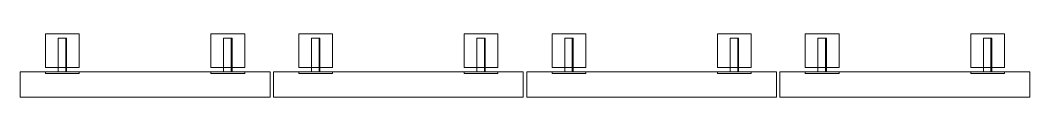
# Model space of a CAD drawing. Header units: millimetres. Extents: x 663313 to 1226001, y 1431724 to 1620898.
# Drawn here: x 663612.55 to 663618.53, y 1524810.6 to 1524810.97 of the extents above; entities that cross this region are included whole.
import ezdxf

# ---------------------------------------------------------------- set-up
doc = ezdxf.new("R2010")
doc.units = ezdxf.units.MM
doc.linetypes.add('XKITLINE00', pattern=[0])
doc.linetypes.add('XKITLINE02', pattern=[4, 2, -2])
doc.layers.add('DIM', color=1, linetype='Continuous')
doc.layers.add('Part', color=2, linetype='Continuous', lineweight=0)

# ---------------------------------------------------------------- blocks, each defined once
blk = doc.blocks.new('lo')
at = {"layer": 'Part', "color": 251, "linetype": 'XKITLINE00', "lineweight": 0}
for p, q in [((663677.6301, 1524788.1263), (663677.6301, 1524786.6463)), ((663677.7801, 1524788.1263), (663677.6301, 1524788.1263)), ((663677.7801, 1524786.6463), (663677.7801, 1524788.1263)), ((663677.8051, 1524786.9963), (663677.8051, 1524786.9213)), ((663677.8051, 1524786.9963), (663678.0051, 1524786.9963)), ((663678.0051, 1524786.9963), (663678.0051, 1524786.7963)), ((663677.9801, 1524786.9213), (663677.7801, 1524786.9213)), ((663677.9801, 1524786.8713), (663677.7801, 1524786.8713)), ((663677.8051, 1524786.7963), (663677.8051, 1524786.8713)), ((663677.9801, 1524786.8713), (663677.9801, 1524786.9213)), ((663678.0051, 1524786.7963), (663677.8051, 1524786.7963)), ((663677.6301, 1524786.6463), (663677.7801, 1524786.6463)), ((663677.6301, 1524786.6263), (663677.6301, 1524785.1463)), ((663677.7801, 1524786.6263), (663677.6301, 1524786.6263)), ((663677.7801, 1524785.1463), (663677.7801, 1524786.6263)), ((663677.8051, 1524786.4763), (663677.8051, 1524786.4013)), ((663677.8051, 1524786.4763), (663678.0051, 1524786.4763)), ((663678.0051, 1524786.4763), (663678.0051, 1524786.2763)), ((663677.9801, 1524786.4013), (663677.7801, 1524786.4013)), ((663677.9801, 1524786.3513), (663677.9801, 1524786.4013)), ((663677.9801, 1524786.3513), (663677.7801, 1524786.3513)), ((663677.8051, 1524786.2763), (663677.8051, 1524786.3513)), ((663678.0051, 1524786.2763), (663677.8051, 1524786.2763)), ((663677.7701, 1524785.2963), (663677.7701, 1524785.4963)), ((663677.7701, 1524785.4963), (663677.7801, 1524785.4963)), ((663677.8051, 1524785.2963), (663677.8051, 1524785.4963)), ((663677.8051, 1524785.4963), (663678.0051, 1524785.4963)), ((663678.0051, 1524785.4963), (663678.0051, 1524785.2963)), ((663677.9801, 1524785.4213), (663677.7801, 1524785.4213)), ((663677.7801, 1524785.3763), (663677.9801, 1524785.3763)), ((663677.9801, 1524785.4213), (663677.9801, 1524785.3713)), ((663677.9801, 1524785.3713), (663677.7801, 1524785.3713)), ((663677.7701, 1524785.2963), (663677.7801, 1524785.2963)), ((663678.0051, 1524785.2963), (663677.8051, 1524785.2963)), ((663677.6301, 1524785.1463), (663677.7801, 1524785.1463)), ((663677.6301, 1524785.1263), (663677.6301, 1524783.6463)), ((663677.7801, 1524785.1263), (663677.6301, 1524785.1263)), ((663677.7801, 1524783.6463), (663677.7801, 1524785.1263)), ((663677.7801, 1524784.9763), (663677.7701, 1524784.9763)), ((663677.7701, 1524784.7763), (663677.7701, 1524784.9763)), ((663677.8051, 1524784.9763), (663678.0051, 1524784.9763)), ((663677.8051, 1524784.7763), (663677.8051, 1524784.9763)), ((663678.0051, 1524784.9763), (663678.0051, 1524784.7763)), ((663677.7801, 1524784.9013), (663677.9801, 1524784.9013)), ((663677.9801, 1524784.9013), (663677.9801, 1524784.8513)), ((663677.7801, 1524784.8563), (663677.9801, 1524784.8563)), ((663677.7801, 1524784.8513), (663677.9801, 1524784.8513)), ((663677.7701, 1524784.7763), (663677.7801, 1524784.7763)), ((663678.0051, 1524784.7763), (663677.8051, 1524784.7763)), ((663677.7801, 1524783.9963), (663677.7701, 1524783.9963)), ((663677.7701, 1524783.7963), (663677.7701, 1524783.9963)), ((663677.8051, 1524783.9963), (663678.0051, 1524783.9963)), ((663677.8051, 1524783.7963), (663677.8051, 1524783.9963)), ((663678.0051, 1524783.9963), (663678.0051, 1524783.7963)), ((663677.9801, 1524783.9213), (663677.7801, 1524783.9213)), ((663677.9801, 1524783.9213), (663677.9801, 1524783.8713)), ((663677.7801, 1524783.8763), (663677.9801, 1524783.8763)), ((663677.7801, 1524783.8713), (663677.9801, 1524783.8713)), ((663677.7701, 1524783.7963), (663677.7801, 1524783.7963)), ((663678.0051, 1524783.7963), (663677.8051, 1524783.7963)), ((663677.6301, 1524783.6463), (663677.7801, 1524783.6463)), ((663677.6301, 1524783.6263), (663677.6301, 1524782.1463)), ((663677.7801, 1524783.6263), (663677.6301, 1524783.6263)), ((663677.7801, 1524782.1463), (663677.7801, 1524783.6263)), ((663677.7701, 1524783.2763), (663677.7701, 1524783.4763)), ((663677.7801, 1524783.4763), (663677.7701, 1524783.4763)), ((663677.8051, 1524783.2763), (663677.8051, 1524783.4763)), ((663677.8051, 1524783.4763), (663678.0051, 1524783.4763)), ((663678.0051, 1524783.4763), (663678.0051, 1524783.2763)), ((663677.9801, 1524783.4013), (663677.7801, 1524783.4013)), ((663677.7801, 1524783.3563), (663677.9801, 1524783.3563)), ((663677.7801, 1524783.3513), (663677.9801, 1524783.3513)), ((663677.9801, 1524783.4013), (663677.9801, 1524783.3513)), ((663677.7801, 1524783.2763), (663677.7701, 1524783.2763)), ((663678.0051, 1524783.2763), (663677.8051, 1524783.2763)), ((663677.7801, 1524782.4963), (663677.7701, 1524782.4963)), ((663677.7701, 1524782.2963), (663677.7701, 1524782.4963)), ((663677.8051, 1524782.4963), (663678.0051, 1524782.4963)), ((663677.8051, 1524782.2963), (663677.8051, 1524782.4963)), ((663678.0051, 1524782.4963), (663678.0051, 1524782.2963)), ((663677.9801, 1524782.4213), (663677.7801, 1524782.4213)), ((663677.9801, 1524782.3713), (663677.9801, 1524782.4213)), ((663677.7801, 1524782.3763), (663677.9801, 1524782.3763)), ((663677.7801, 1524782.3713), (663677.9801, 1524782.3713)), ((663677.7701, 1524782.2963), (663677.7801, 1524782.2963)), ((663678.0051, 1524782.2963), (663677.8051, 1524782.2963)), ((663677.6301, 1524782.1463), (663677.7801, 1524782.1463))]:
    blk.add_line(p, q, dxfattribs=at)
at = {"layer": 'Part', "color": 251, "linetype": 'XKITLINE02', "lineweight": 0}
for p, q in [((663677.7801, 1524787.9763), (663677.7701, 1524787.9763)), ((663677.7701, 1524787.7763), (663677.7701, 1524787.9763)), ((663677.7801, 1524787.7763), (663677.7801, 1524787.9763)), ((663677.8051, 1524787.9763), (663678.0051, 1524787.9763)), ((663677.8051, 1524787.7763), (663677.8051, 1524787.9763)), ((663678.0051, 1524787.9763), (663678.0051, 1524787.7763)), ((663677.9801, 1524787.9013), (663677.7801, 1524787.9013)), ((663677.9801, 1524787.9013), (663677.9801, 1524787.8513)), ((663677.7801, 1524787.8563), (663677.9801, 1524787.8563)), ((663677.9801, 1524787.8513), (663677.7801, 1524787.8513)), ((663677.7701, 1524787.7763), (663677.7801, 1524787.7763)), ((663678.0051, 1524787.7763), (663677.8051, 1524787.7763)), ((663677.7701, 1524786.9963), (663677.7801, 1524786.9963)), ((663677.7701, 1524786.7963), (663677.7701, 1524786.9963)), ((663677.7801, 1524786.7963), (663677.7801, 1524786.9963)), ((663677.8051, 1524786.9963), (663678.0051, 1524786.9963)), ((663677.8051, 1524786.7963), (663677.8051, 1524786.9963)), ((663678.0051, 1524786.9963), (663678.0051, 1524786.7963)), ((663677.9801, 1524786.9213), (663677.7801, 1524786.9213)), ((663677.7801, 1524786.8763), (663677.9801, 1524786.8763)), ((663677.9801, 1524786.8713), (663677.7801, 1524786.8713)), ((663677.9801, 1524786.9213), (663677.9801, 1524786.8713)), ((663677.7701, 1524786.7963), (663677.7801, 1524786.7963)), ((663678.0051, 1524786.7963), (663677.8051, 1524786.7963)), ((663677.7701, 1524786.2763), (663677.7701, 1524786.4763)), ((663677.7801, 1524786.4763), (663677.7701, 1524786.4763)), ((663677.7801, 1524786.2763), (663677.7801, 1524786.4763)), ((663677.8051, 1524786.2763), (663677.8051, 1524786.4763)), ((663677.8051, 1524786.4763), (663678.0051, 1524786.4763)), ((663678.0051, 1524786.4763), (663678.0051, 1524786.2763)), ((663677.7801, 1524786.4013), (663677.9801, 1524786.4013)), ((663677.9801, 1524786.4013), (663677.9801, 1524786.3513)), ((663677.7801, 1524786.3563), (663677.9801, 1524786.3563)), ((663677.9801, 1524786.3513), (663677.7801, 1524786.3513)), ((663677.7801, 1524786.2763), (663677.7701, 1524786.2763)), ((663678.0051, 1524786.2763), (663677.8051, 1524786.2763))]:
    blk.add_line(p, q, dxfattribs=at)

msp = doc.modelspace()

# ---------------------------------------------------------------- block references
at = {"layer": 'DIM', "color": 2, "rotation": 90}
msp.add_blockref('lo', (2188400.6776, 861132.9682), dxfattribs=at)

doc.saveas('drawing.dxf')
